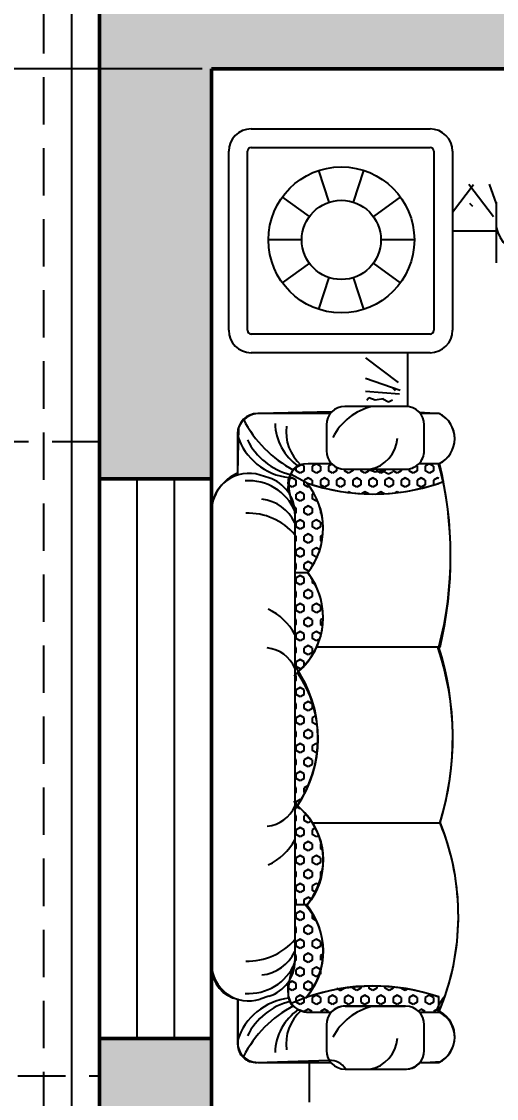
# Model space of a CAD drawing. Header units: millimetres. Extents: x 22804 to 54168, y 19058 to 39187.
# Drawn here: x 42617 to 43890, y 23133 to 26020 of the extents above; entities that cross this region are included whole.
import ezdxf

# ---------------------------------------------------------------- set-up
doc = ezdxf.new("R2010")
doc.units = ezdxf.units.MM
doc.header["$LTSCALE"] = 20
doc.linetypes.add('HIDDEN', pattern=[9.525, 6.35, -3.175])
for name, color, linetype in [('Chajja', 4, 'HIDDEN'), ('Furniture', 31, 'Continuous'), ('Plinth', 2, 'Continuous'), ('Window', 1, 'Continuous')]:
    doc.layers.add(name, color=color, linetype=linetype)
doc.layers.add('FJ Dimension', color=254, linetype='Continuous', lineweight=50)
doc.layers.add('Wall', color=3, linetype='Continuous', lineweight=50)
doc.styles.get("Standard").update_dxf_attribs({"font": 'arial.ttf'})
doc.dimstyles.new('ISO-25', dxfattribs={"dimscale": 40, "dimtxt": 2.5, "dimasz": 2.5, "dimexe": 1.25, "dimexo": 0.625, "dimtad": 1, "dimtxsty": 'Standard', "dimcen": 2.5, "dimadec": 0, "dimazin": 0, "dimtfac": 1, "dimtmove": 0, "dimatfit": 3, "dimfxl": 1, "dimarcsym": 0})

# ---------------------------------------------------------------- blocks, each defined once
blk = doc.blocks.new('*D11')
at = {"layer": 'Defpoints', "color": 0, "transparency": 16777216}
for p in [(50426.1, 23243.7), (42826.1, 21893.7), (50426.1, 19738.5)]:
    blk.add_point(p, dxfattribs=at)
at = {"layer": 'FJ Dimension', "color": 0, "lineweight": -2, "transparency": 16777216}
for p, q in [((50426.1, 23218.7), (50426.1, 19688.5)), ((42826.1, 21868.7), (42826.1, 19688.5)), ((42926.1, 19738.5), (50326.1, 19738.5))]:
    blk.add_line(p, q, dxfattribs=at)
at = {"layer": 'FJ Dimension', "color": 0, "transparency": 16777216}
for points in [[(42926.1, 19755.2), (42926.1, 19721.9), (42826.1, 19738.5)], [(50326.1, 19755.2), (50326.1, 19721.9), (50426.1, 19738.5)]]:
    blk.add_solid(points, dxfattribs=at)
at = {"layer": 'FJ Dimension', "color": 0, "transparency": 16777216, "insert": (46626.1, 19814.6), "char_height": 100, "attachment_point": 5}
blk.add_mtext('7600', dxfattribs=at)
blk = doc.blocks.new('*D12')
at = {"layer": 'Defpoints', "color": 0, "transparency": 16777216}
for p in [(41222.6, 25893.7), (43126.1, 25893.7), (43126.1, 22193.7)]:
    blk.add_point(p, dxfattribs=at)
at = {"layer": 'FJ Dimension', "color": 0, "lineweight": -2, "transparency": 16777216}
for p, q in [((43101.1, 25893.7), (41172.6, 25893.7)), ((41222.6, 22293.7), (41222.6, 25793.7)), ((43101.1, 22193.7), (41172.6, 22193.7))]:
    blk.add_line(p, q, dxfattribs=at)
at = {"layer": 'FJ Dimension', "color": 0, "transparency": 16777216}
for points in [[(41205.9, 25793.7), (41239.2, 25793.7), (41222.6, 25893.7)], [(41205.9, 22293.7), (41239.2, 22293.7), (41222.6, 22193.7)]]:
    blk.add_solid(points, dxfattribs=at)
at = {"layer": 'FJ Dimension', "color": 0, "transparency": 16777216, "insert": (41146.5, 24043.7), "char_height": 100, "attachment_point": 5, "rotation": 90}
blk.add_mtext('3700', dxfattribs=at)
blk = doc.blocks.new('*D14')
at = {"layer": 'Defpoints', "color": 0, "transparency": 16777216}
for p in [(42826.1, 30493.7), (40042.7, 21893.7), (42826.1, 21893.7)]:
    blk.add_point(p, dxfattribs=at)
at = {"layer": 'FJ Dimension', "color": 0, "lineweight": -2, "transparency": 16777216}
for p, q in [((42801.1, 30493.7), (39992.7, 30493.7)), ((40042.7, 30393.7), (40042.7, 21993.7)), ((42801.1, 21893.7), (39992.7, 21893.7))]:
    blk.add_line(p, q, dxfattribs=at)
at = {"layer": 'FJ Dimension', "color": 0, "transparency": 16777216}
for points in [[(40026, 30393.7), (40059.3, 30393.7), (40042.7, 30493.7)], [(40026, 21993.7), (40059.3, 21993.7), (40042.7, 21893.7)]]:
    blk.add_solid(points, dxfattribs=at)
at = {"layer": 'FJ Dimension', "color": 0, "transparency": 16777216, "insert": (39966.6, 26193.7), "char_height": 100, "attachment_point": 5, "rotation": 90}
blk.add_mtext('8600', dxfattribs=at)

msp = doc.modelspace()

# ---------------------------------------------------------------- hatches: boundary and pattern name
at = {"layer": 'Wall', "true_color": 0x636466}
h = msp.add_hatch(color=251, dxfattribs=at)
h.dxf.hatch_style = 1
h.paths.add_polyline_path([(42826.094, 30493.74), (42826.094, 28943.74), (43126.094, 28943.74), (43126.094, 29833.74), (43126.094, 30193.74), (44026.094, 30193.74), (44026.094, 30493.74)])
h.paths.add_polyline_path([(47326.094, 30493.74), (47326.094, 30193.74), (50126.094, 30193.74), (50126.094, 29993.74), (50426.094, 29993.74), (50426.094, 30493.74)])
h.paths.add_polyline_path([(46126.094, 30193.74), (46126.094, 27093.74), (46426.094, 27093.74), (46426.094, 30493.74), (45226.094, 30493.74), (45226.094, 30193.74)])
h.paths.add_polyline_path([(50426.094, 28743.74), (50426.094, 29393.74), (50126.094, 29393.74), (50126.094, 28743.74)], flags=17)
h.paths.add_polyline_path([(50426.094, 26293.74), (50426.094, 28143.74), (50126.094, 28143.74), (50126.094, 27843.74), (48602.094, 27843.74), (47976.094, 27843.74), (47976.094, 29493.74), (47826.094, 29493.74), (47826.094, 27543.74), (50126.094, 27543.74), (50126.094, 26293.74)])
h.paths.add_polyline_path([(50426.094, 23243.74), (50426.094, 24793.74), (50126.094, 24793.74), (50126.094, 23543.74), (49310.254, 23543.74), (49026.094, 23543.74), (49026.094, 23243.74)])
h.paths.add_polyline_path([(46126.094, 23243.74), (47526.094, 23243.74), (47526.094, 23543.74), (46426.094, 23543.74), (46426.094, 24993.74), (46126.094, 24993.74)])
h.paths.add_polyline_path([(45376.094, 21893.74), (46426.094, 21893.74), (46426.094, 22243.74), (46126.094, 22243.74), (46126.094, 22193.74), (45376.094, 22193.74)])
h.paths.add_polyline_path([(42826.094, 23293.74), (42826.094, 21893.74), (43876.094, 21893.74), (43876.094, 22193.74), (43126.094, 22193.74), (43126.094, 23293.74)])
h.paths.add_polyline_path([(42826.094, 27443.74), (42826.094, 24793.74), (43126.094, 24793.74), (43126.094, 25893.74), (46426.094, 25893.74), (46426.094, 26193.74), (43126.094, 26193.74), (43126.094, 27443.74)])
h.paths.add_polyline_path([(47691.111, 29705.409), (48033.982, 29705.409), (48033.982, 30014.516), (47691.111, 30014.516)], flags=9)
h.paths.add_polyline_path([(46038.624, 26526.449), (46381.496, 26526.449), (46381.496, 26835.555), (46038.624, 26835.555)], flags=25)
h.paths.add_polyline_path([(46038.624, 25351.649), (46381.496, 25351.649), (46381.496, 25660.756), (46038.624, 25660.756)], flags=25)
h.paths.add_polyline_path([(46127.847, 22583.517), (46354.177, 22583.517), (46354.177, 22892.623), (46127.847, 22892.623)], flags=9)
h.paths.add_polyline_path([(48580.961, 28848.901), (49960.94, 28848.901), (49960.94, 29408.621), (48580.961, 29408.621)], flags=25)
h.paths.add_polyline_path([(46742.014, 24367.58), (48121.994, 24367.58), (48121.994, 24927.301), (46742.014, 24927.301)], flags=9)
h.paths.add_polyline_path([(43737.818, 26552.296), (45117.798, 26552.296), (45117.798, 27112.016), (43737.818, 27112.016)], flags=25)
h.paths.add_polyline_path([(43843.254, 24641.122), (45315.423, 24641.122), (45315.423, 25200.842), (43843.254, 25200.842)], flags=9)

# ---------------------------------------------------------------- linework, layer by layer
at = {"layer": 'Chajja'}
for p, q in [((42826.094, 24893.74), (42226.094, 24893.74)), ((42226.094, 23193.74), (42826.094, 23193.74))]:
    msp.add_line(p, q, dxfattribs=at)
msp.add_lwpolyline([(47326.094, 30643.74), (50576.094, 30643.74), (50576.094, 23093.74), (46576.094, 23093.74), (46576.094, 21743.74), (42676.094, 21743.74), (42676.094, 30643.74), (46426.094, 30643.74)], close=True, dxfattribs=at)
at = {"layer": 'Furniture'}
for p, q in [((43232.415, 25732.45), (43712.415, 25732.45)), ((43172.415, 25192.45), (43172.415, 25672.45)), ((43222.415, 25192.45), (43222.415, 25672.45)), ((43232.415, 25682.45), (43712.415, 25682.45)), ((43722.415, 25672.45), (43722.415, 25192.45)), ((43772.415, 25672.45), (43772.415, 25192.45)), ((43441.578, 25535.846, 685.712), (43413.901, 25621.027, 685.712)), ((43507.194, 25535.846, 685.712), (43534.871, 25621.027, 685.712)), ((43772.415, 25509.152), (43828.38, 25583.723)), ((43882.139, 25496.34), (43816.558, 25583.723)), ((43890.363, 25531.465), (43871.955, 25584.68)), ((43388.494, 25497.278, 685.712), (43316.034, 25549.923, 685.712)), ((43632.738, 25549.923, 685.712), (43560.278, 25497.278, 685.712)), ((43827.149, 25524.047), (43819.109, 25532.082)), ((43890.363, 25373.04, 685.712), (43890.363, 25535.692, 685.712)), ((43890.363, 25458.491), (43772.415, 25458.491)), ((43368.217, 25434.873, 685.712), (43278.653, 25434.873, 685.712)), ((43670.119, 25434.873, 685.712), (43580.555, 25434.873, 685.712)), ((43388.494, 25372.469, 685.712), (43316.034, 25319.824, 685.712)), ((43632.738, 25319.824, 685.712), (43560.278, 25372.469, 685.712)), ((43413.901, 25248.72, 685.712), (43441.578, 25333.901, 685.712)), ((43534.871, 25248.72, 685.712), (43507.194, 25333.901, 685.712)), ((43712.415, 25182.45), (43232.415, 25182.45)), ((43712.415, 25132.45), (43232.415, 25132.45)), ((43652.149, 25132.45), (43652.149, 24988.238)), ((43627.253, 25052.649), (43539.869, 25118.23)), ((43631.882, 25030.674), (43538.913, 25062.833)), ((43619.256, 25029.858), (43611.222, 25037.898)), ((43630.734, 25021.486), (43538.913, 25028.377)), ((43548.095, 25011.149), (43542.356, 25004.258)), ((43565.311, 25005.406), (43548.095, 25011.149)), ((43587.119, 25008.852), (43565.311, 25005.406)), ((43600.892, 24999.664), (43585.971, 25007.703)), ((43648.733, 24988.488), (43483.573, 24988.522)), ((43646.794, 24988.525), (43484.142, 24988.525)), ((43611.222, 25005.406), (43600.892, 24999.664)), ((43444.913, 24969.527), (43249.988, 24969.527)), ((43448.846, 24973.94), (43252.944, 24969.527)), ((43738.953, 24968.025), (43684.207, 24971.695)), ((43735.988, 24969.527), (43686.022, 24969.527)), ((43198.602, 24932.125), (43195.988, 24809.195)), ((43434.142, 24938.525), (43434.142, 24869.91)), ((43696.794, 24869.91), (43696.794, 24938.525)), ((43195.988, 24915.527), (43195.988, 24804.367)), ((43449.132, 24834.212), (43372.77, 24833.127)), ((43448.814, 24834.527), (43384.988, 24834.527)), ((43407.199, 24834.527), (43396.467, 24828.331)), ((43418.118, 24828.331), (43407.386, 24834.527)), ((43449.439, 24833.914), (43439.769, 24828.331)), ((43735.156, 24834.527), (43681.955, 24834.361)), ((43735.988, 24834.527), (43682.122, 24834.527)), ((43710.308, 24834.527), (43699.576, 24828.331)), ((43721.227, 24828.331), (43710.495, 24834.527)), ((43748.063, 24787.006), (43735.156, 24834.527)), ((43280.211, 24796.712), (43256.471, 24804.281)), ((43381.067, 24783.396), (43337.863, 24806.895)), ((43353.166, 24815.831, 685.712), (43353.166, 24824.155, 685.712)), ((43363.991, 24809.581), (43353.166, 24815.831)), ((43374.817, 24815.831), (43363.991, 24809.581)), ((43374.817, 24828.331), (43368.533, 24831.959)), ((43374.817, 24815.831, 685.712), (43374.817, 24828.331, 685.712)), ((43396.467, 24828.331), (43396.467, 24815.831)), ((43407.293, 24809.581), (43396.467, 24815.831)), ((43418.118, 24815.831), (43407.293, 24809.581)), ((43418.118, 24828.331), (43418.118, 24815.831)), ((43439.769, 24828.331), (43439.769, 24815.831)), ((43450.594, 24809.581), (43439.769, 24815.831)), ((43461.419, 24815.831), (43450.594, 24809.581)), ((43461.419, 24825.371), (43461.419, 24815.831)), ((43483.07, 24819.921), (43483.07, 24815.831)), ((43493.895, 24809.581), (43483.07, 24815.831)), ((43484.142, 24819.91, 685.712), (43646.794, 24819.91, 685.712)), ((43504.721, 24815.831), (43493.895, 24809.581)), ((43504.721, 24819.91), (43504.721, 24815.831)), ((43526.371, 24819.91), (43526.371, 24815.831)), ((43537.197, 24809.581), (43526.371, 24815.831)), ((43548.022, 24815.831), (43537.197, 24809.581)), ((43548.095, 24818.196), (43542.356, 24811.305)), ((43548.022, 24819.91), (43548.022, 24815.831)), ((43565.311, 24812.453), (43548.095, 24818.196)), ((43587.119, 24815.899), (43565.311, 24812.453)), ((43569.672, 24819.91), (43569.672, 24815.831)), ((43580.498, 24809.581), (43569.672, 24815.831)), ((43591.323, 24815.831), (43580.498, 24809.581)), ((43600.892, 24806.711), (43585.971, 24814.75)), ((43591.323, 24819.91), (43591.323, 24815.831)), ((43611.222, 24812.453), (43600.892, 24806.711)), ((43612.974, 24819.91), (43612.974, 24815.831)), ((43623.799, 24809.581), (43612.974, 24815.831)), ((43634.624, 24815.831), (43623.799, 24809.581)), ((43634.624, 24819.91), (43634.624, 24815.831)), ((43656.275, 24820.817), (43656.275, 24815.831)), ((43667.1, 24809.581), (43656.275, 24815.831)), ((43677.926, 24815.831), (43667.1, 24809.581)), ((43677.926, 24828.331), (43676.089, 24829.391)), ((43677.926, 24828.331), (43677.926, 24815.831)), ((43699.576, 24828.331), (43699.576, 24815.831)), ((43710.402, 24809.581), (43699.576, 24815.831)), ((43721.227, 24815.831), (43710.402, 24809.581)), ((43721.227, 24828.331), (43721.227, 24815.831)), ((43331.515, 24788.059), (43330.988, 24759.868)), ((43342.341, 24772.081), (43331.515, 24778.331)), ((43342.341, 24797.081), (43332.04, 24791.134)), ((43353.166, 24790.831), (43342.341, 24797.081)), ((43353.166, 24778.331), (43342.341, 24772.081)), ((43353.166, 24778.331, 685.712), (43353.166, 24790.831, 685.712)), ((43385.642, 24797.081), (43374.817, 24790.831)), ((43374.817, 24778.331, 685.712), (43374.817, 24790.831, 685.712)), ((43385.642, 24772.081), (43374.817, 24778.331)), ((43380.92, 24783.475), (43381.241, 24783.335)), ((43396.467, 24790.831), (43385.642, 24797.081)), ((43396.467, 24790.831), (43396.467, 24778.343)), ((43428.943, 24797.081), (43418.118, 24790.831)), ((43418.118, 24790.831), (43418.118, 24778.331)), ((43428.943, 24772.081), (43418.118, 24778.331)), ((43439.769, 24790.831), (43428.943, 24797.081)), ((43439.769, 24778.331), (43428.943, 24772.081)), ((43439.769, 24790.831), (43439.769, 24778.331)), ((43472.245, 24797.081), (43461.419, 24790.831)), ((43461.419, 24790.831), (43461.419, 24778.331)), ((43472.245, 24772.081), (43461.419, 24778.331)), ((43483.07, 24790.831), (43472.245, 24797.081)), ((43483.07, 24778.331), (43472.245, 24772.081)), ((43483.07, 24790.831), (43483.07, 24778.331)), ((43515.546, 24797.081), (43504.721, 24790.831)), ((43504.721, 24790.831), (43504.721, 24778.331)), ((43515.546, 24772.081), (43504.721, 24778.331)), ((43526.371, 24790.831), (43515.546, 24797.081)), ((43526.371, 24778.331), (43515.546, 24772.081)), ((43526.371, 24790.831), (43526.371, 24778.331)), ((43558.847, 24797.081), (43548.022, 24790.831)), ((43548.022, 24790.831), (43548.022, 24778.331)), ((43558.847, 24772.081), (43548.022, 24778.331)), ((43569.672, 24790.831), (43558.847, 24797.081)), ((43569.672, 24778.331), (43558.847, 24772.081)), ((43569.672, 24790.831), (43569.672, 24778.331)), ((43602.148, 24797.081), (43591.323, 24790.831)), ((43591.323, 24790.831), (43591.323, 24778.331)), ((43602.148, 24772.081), (43591.323, 24778.331)), ((43612.974, 24790.831), (43602.148, 24797.081)), ((43612.974, 24778.331), (43602.148, 24772.081)), ((43612.974, 24790.831), (43612.974, 24778.331)), ((43645.45, 24797.081), (43634.624, 24790.831)), ((43634.624, 24790.831), (43634.624, 24778.331)), ((43645.45, 24772.081), (43634.624, 24778.331)), ((43656.275, 24790.831), (43645.45, 24797.081)), ((43656.275, 24778.331), (43645.45, 24772.081)), ((43656.275, 24790.831), (43656.275, 24778.331)), ((43688.751, 24797.081), (43677.926, 24790.831)), ((43677.926, 24790.831), (43677.926, 24778.331)), ((43688.751, 24772.081), (43677.926, 24778.331)), ((43699.576, 24790.831), (43688.751, 24797.081)), ((43699.576, 24778.331), (43688.751, 24772.081)), ((43699.576, 24790.831), (43699.576, 24778.331)), ((43732.052, 24797.081), (43721.227, 24790.831)), ((43721.227, 24790.831), (43721.227, 24778.331)), ((43722.359, 24777.678), (43721.227, 24778.331)), ((43735.988, 24794.809), (43732.052, 24797.081)), ((43363.991, 24759.581), (43353.166, 24753.331)), ((43353.166, 24740.831, 685.712), (43353.166, 24753.331, 685.712)), ((43374.817, 24753.331), (43363.991, 24759.581)), ((43374.817, 24740.831, 685.712), (43374.817, 24753.331, 685.712)), ((43388.611, 24773.795), (43385.642, 24772.081)), ((43400.436, 24755.622), (43396.467, 24753.331)), ((43396.467, 24753.331), (43396.467, 24740.831)), ((43493.895, 24759.581), (43490.79, 24757.788)), ((43498.635, 24756.845), (43493.895, 24759.581)), ((43537.197, 24759.581), (43528.077, 24754.316)), ((43547.712, 24753.51), (43537.197, 24759.581)), ((43580.498, 24759.581), (43569.864, 24753.441)), ((43589.909, 24754.148), (43580.498, 24759.581)), ((43623.799, 24759.581), (43618.294, 24756.402)), ((43627.489, 24757.451), (43623.799, 24759.581)), ((43353.166, 24715.831), (43348.348, 24718.613)), ((43363.991, 24734.581), (43353.166, 24740.831)), ((43374.817, 24740.831), (43363.991, 24734.581)), ((43385.642, 24722.081), (43374.817, 24715.831)), ((43396.467, 24715.831), (43385.642, 24722.081)), ((43407.293, 24734.581), (43396.467, 24740.831)), ((43410.116, 24736.211), (43407.293, 24734.581)), ((43126.094, 24709.007), (43126.094, 23494.339)), ((43126.218, 24713.986), (43126.694, 23483.4)), ((43349.798, 24704.116), (43349.823, 23500.417)), ((43353.166, 24703.331), (43349.834, 24701.407)), ((43349.834, 24701.437), (43349.834, 23501.908)), ((43353.166, 24703.331, 685.712), (43353.166, 24715.831, 685.712)), ((43374.817, 24703.331, 685.712), (43374.817, 24715.831, 685.712)), ((43385.642, 24697.081), (43374.817, 24703.331)), ((43396.467, 24703.331), (43385.642, 24697.081)), ((43396.467, 24715.831), (43396.467, 24703.331)), ((43418.118, 24713.791), (43418.118, 24703.331)), ((43421.203, 24701.55), (43418.118, 24703.331)), ((43363.991, 24684.581), (43353.166, 24678.331)), ((43353.166, 24665.831, 685.712), (43353.166, 24678.331, 685.712)), ((43363.991, 24659.581), (43353.166, 24665.831)), ((43374.817, 24678.331), (43363.991, 24684.581)), ((43374.817, 24665.831), (43363.991, 24659.581)), ((43374.817, 24665.831, 685.712), (43374.817, 24678.331, 685.712)), ((43407.293, 24684.581), (43396.467, 24678.331)), ((43396.467, 24678.331), (43396.467, 24665.831)), ((43407.293, 24659.581), (43396.467, 24665.831)), ((43418.118, 24678.331), (43407.293, 24684.581)), ((43418.118, 24665.831), (43407.293, 24659.581)), ((43418.118, 24678.331), (43418.118, 24665.831)), ((43353.166, 24640.831), (43349.834, 24642.755)), ((43353.166, 24628.331, 685.712), (43353.166, 24640.831, 685.712)), ((43385.642, 24647.081), (43374.817, 24640.831)), ((43374.817, 24628.331, 685.712), (43374.817, 24640.831, 685.712)), ((43396.467, 24640.831), (43385.642, 24647.081)), ((43396.467, 24640.831), (43396.467, 24628.331)), ((43424.795, 24644.686), (43418.118, 24640.831)), ((43418.118, 24640.831), (43418.118, 24628.331)), ((43353.166, 24628.331), (43349.834, 24626.407)), ((43363.991, 24609.581), (43353.166, 24603.331)), ((43353.166, 24590.831, 685.712), (43353.166, 24603.331, 685.712)), ((43374.817, 24603.331), (43363.991, 24609.581)), ((43385.642, 24622.081), (43374.817, 24628.331)), ((43374.817, 24590.831, 685.712), (43374.817, 24603.331, 685.712)), ((43396.467, 24628.331), (43385.642, 24622.081)), ((43407.293, 24609.581), (43396.467, 24603.331)), ((43396.467, 24603.331), (43396.467, 24590.831)), ((43416.723, 24604.136), (43407.293, 24609.581)), ((43422.21, 24625.968), (43418.118, 24628.331)), ((43363.991, 24584.581), (43353.166, 24590.831)), ((43374.817, 24590.831), (43363.991, 24584.581)), ((43407.293, 24584.581), (43396.467, 24590.831)), ((43410.041, 24586.168), (43407.293, 24584.581)), ((43353.166, 24565.831), (43349.834, 24567.755)), ((43353.166, 24553.331), (43349.834, 24551.407)), ((43353.166, 24553.331, 685.712), (43353.166, 24565.831, 685.712)), ((43385.642, 24572.081), (43374.817, 24565.831)), ((43374.817, 24553.331, 685.712), (43374.817, 24565.831, 685.712)), ((43385.642, 24547.081), (43374.817, 24553.331)), ((43396.467, 24565.831), (43385.642, 24572.081)), ((43388.658, 24548.822), (43385.642, 24547.081)), ((43396.467, 24565.831), (43396.467, 24560.312)), ((43383.427, 24542.027), (43349.834, 24542.027)), ((43363.991, 24534.581), (43353.166, 24528.331)), ((43353.166, 24515.831, 685.712), (43353.166, 24528.331, 685.712)), ((43363.991, 24509.581), (43353.166, 24515.831)), ((43374.817, 24528.331), (43363.991, 24534.581)), ((43374.817, 24515.831), (43363.991, 24509.581)), ((43374.817, 24515.831, 685.712), (43374.817, 24528.331, 685.712)), ((43396.467, 24523.742), (43396.467, 24515.831)), ((43403.334, 24511.866), (43396.467, 24515.831)), ((43353.166, 24490.831), (43349.834, 24492.755)), ((43353.166, 24478.331, 685.712), (43353.166, 24490.831, 685.712)), ((43385.642, 24497.081), (43374.817, 24490.831)), ((43374.817, 24478.331, 685.712), (43374.817, 24490.831, 685.712)), ((43396.467, 24490.831), (43385.642, 24497.081)), ((43396.467, 24490.831), (43396.467, 24478.331)), ((43353.166, 24478.331), (43349.834, 24476.407)), ((43363.991, 24459.581), (43353.166, 24453.331)), ((43374.817, 24453.331), (43363.991, 24459.581)), ((43385.642, 24472.081), (43374.817, 24478.331)), ((43396.467, 24478.331), (43385.642, 24472.081)), ((43407.293, 24459.581), (43396.467, 24453.331)), ((43418.118, 24453.331), (43407.293, 24459.581)), ((43353.166, 24440.831, 685.712), (43353.166, 24453.331, 685.712)), ((43363.991, 24434.581), (43353.166, 24440.831)), ((43374.817, 24440.831), (43363.991, 24434.581)), ((43374.817, 24440.831, 685.712), (43374.817, 24453.331, 685.712)), ((43396.467, 24453.331), (43396.467, 24440.831)), ((43407.293, 24434.581), (43396.467, 24440.831)), ((43418.118, 24440.831), (43407.293, 24434.581)), ((43418.118, 24453.331), (43418.118, 24440.831)), ((43353.166, 24415.831), (43349.834, 24417.755)), ((43353.166, 24403.331), (43349.834, 24401.407)), ((43353.166, 24403.331, 685.712), (43353.166, 24415.831, 685.712)), ((43385.642, 24422.081), (43374.817, 24415.831)), ((43374.817, 24403.331, 685.712), (43374.817, 24415.831, 685.712)), ((43385.642, 24397.081), (43374.817, 24403.331)), ((43396.467, 24415.831), (43385.642, 24422.081)), ((43396.467, 24403.331), (43385.642, 24397.081)), ((43396.467, 24415.831), (43396.467, 24403.331)), ((43425.502, 24420.094), (43418.118, 24415.831)), ((43418.118, 24415.831), (43418.118, 24403.331)), ((43424.133, 24399.858), (43418.118, 24403.331)), ((43363.991, 24384.581), (43353.166, 24378.331)), ((43353.166, 24365.831, 685.712), (43353.166, 24378.331, 685.712)), ((43374.817, 24378.331), (43363.991, 24384.581)), ((43374.817, 24365.831, 685.712), (43374.817, 24378.331, 685.712)), ((43407.293, 24384.581), (43396.467, 24378.331)), ((43396.467, 24378.331), (43396.467, 24365.831)), ((43418.118, 24378.331), (43407.293, 24384.581)), ((43418.118, 24378.331), (43418.118, 24370.264)), ((43353.166, 24340.831), (43349.834, 24342.755)), ((43363.991, 24359.581), (43353.166, 24365.831)), ((43374.817, 24365.831), (43363.991, 24359.581)), ((43385.642, 24347.081), (43374.817, 24340.831)), ((43396.467, 24340.831), (43385.642, 24347.081)), ((43407.293, 24359.581), (43396.467, 24365.831)), ((43416.485, 24364.888), (43407.293, 24359.581)), ((43739.009, 24343.173, 685.712), (43408.037, 24343.173, 685.712)), ((43353.166, 24328.331), (43349.834, 24326.407)), ((43353.166, 24328.331, 685.712), (43353.166, 24340.831, 685.712)), ((43374.817, 24328.331, 685.712), (43374.817, 24340.831, 685.712)), ((43385.642, 24322.081), (43374.817, 24328.331)), ((43396.467, 24328.331), (43385.642, 24322.081)), ((43396.467, 24340.831), (43396.467, 24328.331)), ((43381.066, 24300.658), (43347.147, 24265.003)), ((43363.991, 24309.581), (43353.166, 24303.331)), ((43353.166, 24290.831, 685.712), (43353.166, 24303.331, 685.712)), ((43363.991, 24284.581), (43353.166, 24290.831)), ((43374.817, 24303.331), (43363.991, 24309.581)), ((43367.941, 24286.861), (43363.991, 24284.581)), ((43374.817, 24294.089, 685.712), (43374.817, 24303.331, 685.712)), ((43353.166, 24265.831), (43349.834, 24267.755)), ((43353.166, 24253.331, 685.712), (43353.166, 24265.831, 685.712)), ((43353.166, 24253.331), (43349.834, 24251.407)), ((43363.991, 24234.581), (43353.166, 24228.331)), ((43353.166, 24215.831, 685.712), (43353.166, 24228.331, 685.712)), ((43374.817, 24228.331), (43363.991, 24234.581)), ((43374.817, 24215.831, 685.712), (43374.817, 24228.331, 685.712)), ((43363.991, 24209.581), (43353.166, 24215.831)), ((43374.817, 24215.831), (43363.991, 24209.581)), ((43353.166, 24190.831), (43349.834, 24192.755)), ((43353.166, 24178.331), (43349.834, 24176.407)), ((43353.166, 24178.331, 685.712), (43353.166, 24190.831, 685.712)), ((43385.642, 24197.081), (43374.817, 24190.831)), ((43374.817, 24178.331, 685.712), (43374.817, 24190.831, 685.712)), ((43385.642, 24172.081), (43374.817, 24178.331)), ((43396.467, 24190.831), (43385.642, 24197.081)), ((43396.467, 24178.331), (43385.642, 24172.081)), ((43396.467, 24190.831), (43396.467, 24178.331)), ((43363.991, 24159.581), (43353.166, 24153.331)), ((43353.166, 24140.831, 685.712), (43353.166, 24153.331, 685.712)), ((43363.991, 24134.581), (43353.166, 24140.831)), ((43374.817, 24153.331), (43363.991, 24159.581)), ((43374.817, 24140.831), (43363.991, 24134.581)), ((43374.817, 24140.831, 685.712), (43374.817, 24153.331, 685.712)), ((43406.264, 24158.987), (43396.467, 24153.331)), ((43396.467, 24153.331), (43396.467, 24140.831)), ((43407.293, 24134.581), (43396.467, 24140.831)), ((43353.166, 24115.831), (43349.834, 24117.755)), ((43353.166, 24103.331, 685.712), (43353.166, 24115.831, 685.712)), ((43385.642, 24122.081), (43374.817, 24115.831)), ((43374.817, 24103.331, 685.712), (43374.817, 24115.831, 685.712)), ((43396.467, 24115.831), (43385.642, 24122.081)), ((43396.467, 24115.831), (43396.467, 24103.331)), ((43409.618, 24135.924), (43407.293, 24134.581)), ((43353.166, 24103.331), (43349.834, 24101.407)), ((43363.991, 24084.581), (43353.166, 24078.331)), ((43374.817, 24078.331), (43363.991, 24084.581)), ((43385.642, 24097.081), (43374.817, 24103.331)), ((43396.467, 24103.331), (43385.642, 24097.081)), ((43407.293, 24084.581), (43396.467, 24078.331)), ((43411.103, 24082.381), (43407.293, 24084.581)), ((43353.166, 24065.831, 685.712), (43353.166, 24078.331, 685.712)), ((43363.991, 24059.581), (43353.166, 24065.831)), ((43374.817, 24065.831), (43363.991, 24059.581)), ((43374.817, 24065.831, 685.712), (43374.817, 24078.331, 685.712)), ((43396.467, 24078.331), (43396.467, 24065.831)), ((43407.293, 24059.581), (43396.467, 24065.831)), ((43409.219, 24060.693), (43407.293, 24059.581)), ((43353.166, 24040.831), (43349.834, 24042.755)), ((43353.166, 24028.331), (43349.834, 24026.407)), ((43353.166, 24028.331, 685.712), (43353.166, 24040.831, 685.712)), ((43385.642, 24047.081), (43374.817, 24040.831)), ((43374.817, 24028.331, 685.712), (43374.817, 24040.831, 685.712)), ((43385.642, 24022.081), (43374.817, 24028.331)), ((43396.467, 24040.831), (43385.642, 24047.081)), ((43396.467, 24028.331), (43385.642, 24022.081)), ((43396.467, 24040.831), (43396.467, 24028.331)), ((43363.991, 24009.581), (43353.166, 24003.331)), ((43353.166, 23990.831, 685.712), (43353.166, 24003.331, 685.712)), ((43374.817, 24003.331), (43363.991, 24009.581)), ((43374.817, 23990.831, 685.712), (43374.817, 24003.331, 685.712)), ((43397.194, 24003.751), (43396.467, 24003.331)), ((43396.467, 24003.331), (43396.467, 24001.403)), ((43353.166, 23965.831), (43349.834, 23967.755)), ((43363.991, 23984.581), (43353.166, 23990.831)), ((43374.817, 23990.831), (43363.991, 23984.581)), ((43385.642, 23972.081), (43374.817, 23965.831)), ((43385.703, 23972.046), (43385.642, 23972.081)), ((43353.166, 23953.331), (43349.834, 23951.407)), ((43353.166, 23953.331, 685.712), (43353.166, 23965.831, 685.712)), ((43374.817, 23953.331, 685.712), (43374.817, 23965.831, 685.712)), ((43376.603, 23952.3), (43374.817, 23953.331)), ((43381.066, 23893.396), (43347.147, 23929.052)), ((43363.991, 23934.581), (43353.166, 23928.331)), ((43353.166, 23915.831, 685.712), (43353.166, 23928.331, 685.712)), ((43363.991, 23909.581), (43353.166, 23915.831)), ((43366.262, 23933.27), (43363.991, 23934.581)), ((43365.075, 23910.206), (43363.991, 23909.581)), ((43353.166, 23890.831), (43349.834, 23892.755)), ((43353.166, 23878.331, 685.712), (43353.166, 23890.831, 685.712)), ((43380.426, 23894.069), (43374.817, 23890.831)), ((43374.817, 23878.331, 685.712), (43374.817, 23890.831, 685.712)), ((43353.166, 23878.331), (43349.834, 23876.407)), ((43363.991, 23859.581), (43353.166, 23853.331)), ((43353.166, 23840.831, 685.712), (43353.166, 23853.331, 685.712)), ((43374.817, 23853.331), (43363.991, 23859.581)), ((43385.642, 23872.081), (43374.817, 23878.331)), ((43374.817, 23840.831, 685.712), (43374.817, 23853.331, 685.712)), ((43393.599, 23876.675), (43385.642, 23872.081)), ((43404.566, 23858.007), (43396.467, 23853.331)), ((43396.467, 23853.331), (43396.467, 23840.831)), ((43396.668, 23871.922), (43739.009, 23871.922)), ((43363.991, 23834.581), (43353.166, 23840.831)), ((43374.817, 23840.831), (43363.991, 23834.581)), ((43407.293, 23834.581), (43396.467, 23840.831)), ((43413.381, 23838.096), (43407.293, 23834.581)), ((43353.166, 23815.831), (43349.834, 23817.755)), ((43353.166, 23803.331), (43349.834, 23801.407)), ((43353.166, 23803.331, 685.712), (43353.166, 23815.831, 685.712)), ((43385.642, 23822.081), (43374.817, 23815.831)), ((43374.817, 23803.331, 685.712), (43374.817, 23815.831, 685.712)), ((43385.642, 23797.081), (43374.817, 23803.331)), ((43396.467, 23815.831), (43385.642, 23822.081)), ((43396.467, 23803.331), (43385.642, 23797.081)), ((43396.467, 23815.831), (43396.467, 23803.331)), ((43419.962, 23816.896), (43418.118, 23815.831)), ((43418.118, 23815.831), (43418.118, 23803.331)), ((43423.283, 23800.349), (43418.118, 23803.331)), ((43363.991, 23784.581), (43353.166, 23778.331)), ((43353.166, 23765.831, 685.712), (43353.166, 23778.331, 685.712)), ((43363.991, 23759.581), (43353.166, 23765.831)), ((43374.817, 23778.331), (43363.991, 23784.581)), ((43374.817, 23765.831), (43363.991, 23759.581)), ((43374.817, 23765.831, 685.712), (43374.817, 23778.331, 685.712)), ((43407.293, 23784.581), (43396.467, 23778.331)), ((43396.467, 23778.331), (43396.467, 23765.831)), ((43407.293, 23759.581), (43396.467, 23765.831)), ((43418.118, 23778.331), (43407.293, 23784.581)), ((43418.118, 23765.831), (43407.293, 23759.581)), ((43418.118, 23778.331), (43418.118, 23765.831)), ((43353.166, 23740.831), (43349.834, 23742.755)), ((43353.166, 23728.331, 685.712), (43353.166, 23740.831, 685.712)), ((43385.642, 23747.081), (43374.817, 23740.831)), ((43374.817, 23728.331, 685.712), (43374.817, 23740.831, 685.712)), ((43396.467, 23740.831), (43385.642, 23747.081)), ((43396.467, 23740.831), (43396.467, 23728.331)), ((43423.547, 23743.965), (43418.118, 23740.831)), ((43418.118, 23740.831), (43418.118, 23728.331)), ((43353.166, 23728.331), (43349.834, 23726.407)), ((43363.991, 23709.581), (43353.166, 23703.331)), ((43374.817, 23703.331), (43363.991, 23709.581)), ((43385.642, 23722.081), (43374.817, 23728.331)), ((43396.467, 23728.331), (43385.642, 23722.081)), ((43407.293, 23709.581), (43396.467, 23703.331)), ((43413.873, 23705.782), (43407.293, 23709.581)), ((43420.305, 23727.068), (43418.118, 23728.331)), ((43353.166, 23690.831, 685.712), (43353.166, 23703.331, 685.712)), ((43363.991, 23684.581), (43353.166, 23690.831)), ((43374.817, 23690.831), (43363.991, 23684.581)), ((43374.817, 23690.831, 685.712), (43374.817, 23703.331, 685.712)), ((43396.467, 23703.331), (43396.467, 23690.831)), ((43405.198, 23685.79), (43396.467, 23690.831)), ((43349.834, 23667.755, 685.712), (43353.166, 23665.831, 685.712)), ((43349.834, 23651.407, 685.712), (43353.166, 23653.331, 685.712)), ((43383.427, 23652.027), (43349.834, 23652.027)), ((43353.166, 23653.331, 685.712), (43353.166, 23665.831, 685.712)), ((43374.817, 23665.831, 685.712), (43385.642, 23672.081, 685.712)), ((43374.817, 23653.331, 685.712), (43374.817, 23665.831, 685.712)), ((43374.817, 23653.331, 685.712), (43379.619, 23650.558, 685.712)), ((43394.369, 23667.043), (43385.642, 23672.081)), ((43363.991, 23634.581), (43353.166, 23628.331)), ((43353.166, 23615.831, 685.712), (43353.166, 23628.331, 685.712)), ((43374.817, 23628.331), (43363.991, 23634.581)), ((43374.817, 23615.831, 685.712), (43374.817, 23628.331, 685.712)), ((43396.467, 23627.701), (43396.467, 23615.831)), ((43353.166, 23590.831), (43349.834, 23592.755)), ((43363.991, 23609.581), (43353.166, 23615.831)), ((43374.817, 23615.831), (43363.991, 23609.581)), ((43385.642, 23597.081), (43374.817, 23590.831)), ((43396.467, 23590.831), (43385.642, 23597.081)), ((43406.195, 23610.215), (43396.467, 23615.831)), ((43353.166, 23578.331), (43349.834, 23576.407)), ((43353.166, 23578.331, 685.712), (43353.166, 23590.831, 685.712)), ((43374.817, 23578.331, 685.712), (43374.817, 23590.831, 685.712)), ((43385.642, 23572.081), (43374.817, 23578.331)), ((43396.467, 23578.331), (43385.642, 23572.081)), ((43396.467, 23590.831), (43396.467, 23578.331)), ((43418.118, 23579.249), (43418.118, 23578.331)), ((43363.991, 23559.581), (43353.166, 23553.331)), ((43353.166, 23540.831, 685.712), (43353.166, 23553.331, 685.712)), ((43363.991, 23534.581), (43353.166, 23540.831)), ((43374.817, 23553.331), (43363.991, 23559.581)), ((43374.817, 23540.831), (43363.991, 23534.581)), ((43374.817, 23540.831, 685.712), (43374.817, 23553.331, 685.712)), ((43407.293, 23559.581), (43396.467, 23553.331)), ((43396.467, 23553.331), (43396.467, 23540.831)), ((43407.293, 23534.581), (43396.467, 23540.831)), ((43418.118, 23553.331), (43407.293, 23559.581)), ((43418.118, 23540.831), (43407.293, 23534.581)), ((43418.118, 23553.331), (43418.118, 23540.831)), ((43353.166, 23515.831), (43349.834, 23517.755)), ((43353.166, 23503.331, 685.712), (43353.166, 23515.831, 685.712)), ((43385.642, 23522.081), (43374.817, 23515.831)), ((43374.817, 23503.331, 685.712), (43374.817, 23515.831, 685.712)), ((43396.467, 23515.831), (43385.642, 23522.081)), ((43396.467, 23515.831), (43396.467, 23503.331)), ((43425.403, 23520.037), (43418.118, 23515.831)), ((43418.118, 23515.831), (43418.118, 23503.331)), ((43353.166, 23503.331), (43349.833, 23501.407)), ((43363.991, 23484.581), (43353.166, 23478.331)), ((43353.166, 23465.831, 685.712), (43353.166, 23478.331, 685.712)), ((43363.991, 23484.581, 685.712), (43374.817, 23478.331, 685.712)), ((43385.642, 23497.081), (43374.817, 23503.331)), ((43374.817, 23465.831, 685.712), (43374.817, 23478.331, 685.712)), ((43396.467, 23503.331), (43385.642, 23497.081)), ((43407.293, 23484.581), (43396.467, 23478.331)), ((43396.467, 23478.331), (43396.467, 23465.831)), ((43418.118, 23478.331), (43407.293, 23484.581)), ((43418.118, 23478.331), (43418.118, 23465.831)), ((43342.341, 23447.081), (43331.515, 23440.831)), ((43353.166, 23440.831), (43342.341, 23447.081)), ((43363.991, 23459.581), (43353.166, 23465.831)), ((43374.817, 23465.831), (43363.991, 23459.581)), ((43385.642, 23447.081), (43374.817, 23440.831)), ((43396.467, 23440.831), (43385.642, 23447.081)), ((43396.467, 23465.831, 685.712), (43407.293, 23459.581, 685.712)), ((43414.841, 23463.939), (43407.293, 23459.581)), ((43330.988, 23443.478), (43330.988, 23418.42)), ((43342.341, 23422.081), (43331.515, 23428.331)), ((43353.166, 23428.331), (43342.341, 23422.081)), ((43353.166, 23428.331, 685.712), (43353.166, 23440.831, 685.712)), ((43374.817, 23428.331, 685.712), (43374.817, 23440.831, 685.712)), ((43385.642, 23422.081), (43374.817, 23428.331)), ((43396.467, 23428.331), (43385.642, 23422.081)), ((43396.467, 23440.831), (43396.467, 23428.331)), ((43461.419, 23428.331, 685.712), (43472.245, 23422.081, 685.712)), ((43483.07, 23428.331), (43472.245, 23422.081)), ((43483.07, 23429.185), (43483.07, 23428.331)), ((43504.721, 23431.822), (43504.721, 23428.331)), ((43515.546, 23422.081), (43504.721, 23428.331)), ((43526.371, 23428.331), (43515.546, 23422.081)), ((43526.371, 23433.594), (43526.371, 23428.331)), ((43548.022, 23434.51), (43548.022, 23428.331)), ((43558.847, 23422.081), (43548.022, 23428.331)), ((43569.672, 23428.331), (43558.847, 23422.081)), ((43569.672, 23434.575), (43569.672, 23428.331)), ((43591.323, 23433.788), (43591.323, 23428.331)), ((43602.148, 23422.081), (43591.323, 23428.331)), ((43612.974, 23428.331), (43602.148, 23422.081)), ((43612.974, 23432.146), (43612.974, 23428.331)), ((43634.624, 23429.64), (43634.624, 23428.331)), ((43645.45, 23422.081), (43634.624, 23428.331)), ((43653.519, 23426.74), (43645.45, 23422.081)), ((43195.988, 23398.978), (43195.988, 23283.42)), ((43196.901, 23398.695), (43196.31, 23277.526)), ((43280.211, 23406.633), (43256.471, 23399.064)), ((43363.991, 23409.581), (43353.166, 23403.331)), ((43353.166, 23390.831, 685.712), (43353.166, 23403.331, 685.712)), ((43363.991, 23384.581), (43353.166, 23390.831)), ((43374.817, 23403.331), (43363.991, 23409.581)), ((43374.817, 23390.831), (43363.991, 23384.581)), ((43374.817, 23390.831, 685.712), (43374.817, 23403.331, 685.712)), ((43381.067, 23404.617), (43378.033, 23400.577)), ((43407.293, 23409.581), (43396.467, 23403.331)), ((43396.467, 23403.331), (43396.467, 23390.831)), ((43407.293, 23384.581), (43396.467, 23390.831)), ((43418.118, 23403.331), (43407.293, 23409.581)), ((43418.118, 23390.831), (43407.293, 23384.581)), ((43418.118, 23403.331), (43418.118, 23390.831)), ((43450.594, 23409.581), (43439.769, 23403.331)), ((43439.769, 23403.331), (43439.769, 23390.831)), ((43450.594, 23384.581), (43439.769, 23390.831)), ((43461.419, 23403.331), (43450.594, 23409.581)), ((43461.419, 23390.831), (43450.594, 23384.581)), ((43461.419, 23403.331), (43461.419, 23390.831)), ((43493.895, 23409.581), (43483.07, 23403.331)), ((43483.07, 23403.331), (43483.07, 23390.831)), ((43493.895, 23384.581), (43483.07, 23390.831)), ((43493.895, 23409.581, 685.712), (43504.721, 23403.331, 685.712)), ((43504.721, 23390.831), (43493.895, 23384.581)), ((43504.721, 23403.331), (43504.721, 23390.831)), ((43537.197, 23409.581), (43526.371, 23403.331)), ((43526.371, 23403.331), (43526.371, 23390.831)), ((43526.371, 23390.831, 685.712), (43537.197, 23384.581, 685.712)), ((43548.022, 23403.331), (43537.197, 23409.581)), ((43548.022, 23390.831), (43537.197, 23384.581)), ((43548.022, 23403.331), (43548.022, 23390.831)), ((43580.498, 23409.581), (43569.672, 23403.331)), ((43569.672, 23403.331), (43569.672, 23390.831)), ((43580.498, 23384.581), (43569.672, 23390.831)), ((43591.323, 23403.331), (43580.498, 23409.581)), ((43591.323, 23390.831), (43580.498, 23384.581)), ((43591.323, 23403.331), (43591.323, 23390.831)), ((43623.799, 23409.581), (43612.974, 23403.331)), ((43612.974, 23403.331), (43612.974, 23390.831)), ((43623.799, 23384.581), (43612.974, 23390.831)), ((43634.624, 23403.331), (43623.799, 23409.581)), ((43634.624, 23390.831), (43623.799, 23384.581)), ((43634.624, 23403.331), (43634.624, 23390.831)), ((43667.1, 23409.581), (43656.275, 23403.331)), ((43656.275, 23403.331), (43656.275, 23390.831)), ((43667.1, 23384.581), (43656.275, 23390.831)), ((43677.926, 23403.331), (43667.1, 23409.581)), ((43677.926, 23390.831), (43667.1, 23384.581)), ((43677.926, 23403.331), (43677.926, 23390.831)), ((43710.402, 23409.581), (43699.576, 23403.331)), ((43699.576, 23403.331), (43699.576, 23390.831)), ((43710.402, 23384.581), (43699.576, 23390.831)), ((43721.227, 23403.331), (43710.402, 23409.581)), ((43721.227, 23390.831), (43710.402, 23384.581)), ((43721.227, 23403.331), (43721.227, 23390.831)), ((43735.641, 23364.42), (43735.988, 23404.816)), ((43735.988, 23364.42), (43735.988, 23405.951)), ((43385.642, 23372.081), (43374.817, 23365.831)), ((43374.817, 23365.387, 685.712), (43374.817, 23365.831, 685.712)), ((43381.784, 23364.515), (43447.016, 23364.42)), ((43384.988, 23364.42), (43447.694, 23364.42)), ((43396.467, 23365.831), (43385.642, 23372.081)), ((43396.467, 23365.831), (43396.467, 23364.42)), ((43428.943, 23372.081), (43418.118, 23365.831)), ((43418.118, 23365.831), (43418.118, 23364.42)), ((43439.769, 23365.831), (43428.943, 23372.081)), ((43439.769, 23365.831), (43439.769, 23364.42)), ((43646.794, 23380.193), (43484.142, 23380.193)), ((43688.751, 23372.081), (43680.37, 23367.242)), ((43683.242, 23364.42), (43735.988, 23364.42)), ((43684.408, 23363.134), (43735.641, 23364.42)), ((43699.576, 23365.831), (43688.751, 23372.081)), ((43699.576, 23365.831), (43699.576, 23364.42)), ((43732.052, 23372.081), (43721.227, 23365.831)), ((43721.227, 23365.831), (43721.227, 23364.42)), ((43735.988, 23369.809), (43732.052, 23372.081)), ((43434.142, 23330.193), (43434.142, 23261.577)), ((43696.794, 23261.577), (43696.794, 23330.193)), ((43247.881, 23229.461), (43441.67, 23235.193)), ((43249.988, 23229.42), (43445.855, 23229.42)), ((43388.833, 23122.418, 342.856), (43388.833, 23229.42, 342.856)), ((43684.298, 23228.511), (43741.434, 23232.31)), ((43685.081, 23229.42), (43735.988, 23229.42)), ((43484.142, 23211.577), (43646.794, 23211.577)), ((43486.134, 23211.577), (43649.098, 23211.63))]:
    msp.add_line(p, q, dxfattribs=at)
for radius in [195.733, 106.169]:
    msp.add_circle((43474.386, 25434.873), radius, dxfattribs=at)
for centre, radius, start, end in [((43232.415, 25672.45), 60, 90, 180), ((43712.415, 25672.45), 60, 0, 90), ((43232.415, 25672.45), 10, 90, 180), ((43712.415, 25672.45), 10, 0, 90), ((43979.667, 25485.972), 91.262, 190.550021, 265.94631), ((43232.415, 25192.45), 60, 180, 270), ((43232.415, 25192.45), 10, 180, 270), ((43712.415, 25192.45), 10, 270, 0), ((43712.415, 25192.45), 60, 270, 0), ((43484.142, 24938.525), 50, 90, 180), ((43594.871, 24831.726), 161.231, 103.465182, 152.797925), ((43646.794, 24938.525), 50, 0, 90), ((43254.299, 24909.38), 60.163, 91.290367, 157.786486), ((43495, 25099.014), 318.297, 207.161648, 242.0693), ((43703.663, 24902.027), 74.841, 296.850512, 61.866531), ((43443.824, 24948.333), 147.448, 182.163746, 234.829345), ((43447.077, 24920.546), 121.044, 172.960495, 227.742888), ((43350.702, 24958.953), 162.137, 197.403995, 264.013152), ((43378.504, 24974.369), 173.376, 205.966994, 256.267384), ((43533.861, 24909.629), 91.262, 280.550021, 355.94631), ((43484.142, 24869.91), 50, 180, 270), ((43646.639, 24870.117), 50.256, 267.472432, 359.977713), ((43373.263, 24798.461), 34.67, 90.814114, 155.537828), ((43478.033, 24861.419), 39.692, 223.271524, 245.256187), ((42792.254, 24588.85), 975.188, 345.408376, 14.591624), ((42717.763, 24586.016), 1049.721, 346.624034, 13.735151), ((43226.094, 24709.007), 100, 72.315641, 180), ((43241.449, 24702.712), 115.781, 113.119406, 174.412111), ((43427.089, 24773.974), 93.804, 155.537828, 193.166631), ((43486.318, 24879.396), 59.486, 245.256187, 270), ((43226.442, 24655.34), 133.761, 22.904974, 94.303888), ((43249.834, 24701.437), 100, 0, 72.315641), ((43235.688, 24661.231), 189.832, 321.378107, 40.087774), ((43559.513, 25298.755), 545.379, 250.920705, 290.225931), ((43807.068, 24862.863), 484.042, 193.166631, 199.145105), ((43248.509, 24627.696), 112.467, 25.719722, 83.386601), ((43223.821, 24536.047), 166.059, 40.637806, 91.973029), ((43232.089, 24422.993), 193.434, 310.105539, 38.248072), ((43214.066, 24304.413), 153.831, 28.045153, 65.422158), ((43008.107, 24098.103), 765.087, 342.919325, 18.682115), ((42973.965, 24102.653), 799.08, 343.217098, 17.517454), ((43267.041, 24250.98), 90.15, 23.307953, 84.426515), ((43082.008, 24100.048), 329.569, 324.356295, 35.643705), ((43094.519, 24096.489), 317.206, 325.639612, 34.256395), ((43267.041, 23952.366), 90.15, 275.573485, 336.692047), ((43238.725, 23772.367), 186.797, 319.892405, 50.962777), ((43127.547, 23621.802), 660.64, 337.07075, 22.247164), ((43120.303, 23622.961), 667.87, 341.225303, 22.021572), ((43214.066, 23898.932), 153.831, 294.577842, 331.954847), ((43230.188, 23528.581), 195.353, 320.10427, 39.191561), ((43223.821, 23667.298), 166.059, 268.026971, 319.362194), ((43248.509, 23575.649), 112.467, 276.613399, 334.280278), ((43226.094, 23494.339), 100, 180, 287.684359), ((43212.936, 23483.433), 86.242, 180.022165, 259.284557), ((43226.442, 23548.005), 133.761, 265.696112, 337.095026), ((43249.834, 23501.908), 100, 287.684359, 0), ((43564.71, 23409.702), 233.25, 157.112768, 179.618187), ((43560.188, 22901.85), 532.803, 70.734161, 109.759129), ((43350.702, 23239.994), 162.137, 95.986848, 162.596005), ((43378.504, 23224.578), 173.376, 103.732616, 154.033006), ((43373.469, 23410.977), 42.005, 179.618187, 246.123182), ((43879.217, 23303.768), 163.977, 140.527828, 155.950741), ((43495, 23099.933), 318.297, 117.9307, 152.838352), ((43443.824, 23250.614), 147.448, 125.170655, 177.836254), ((43447.077, 23278.401), 121.044, 132.257112, 187.039505), ((43405.972, 23484.404), 122.304, 246.123182, 258.59346), ((43484.142, 23330.193), 50, 90, 180), ((43484.93, 23326.739), 53.454, 89.975021, 135.176284), ((43594.871, 23222.979), 161.231, 103.465182, 152.797925), ((43565.35, 207794.656), 184414.481, 269.97502141, 270.02497859), ((43646.794, 23330.193), 50, 0, 90), ((43700.988, 23298.47), 77.543, 301.438836, 68.447951), ((43244.276, 23277.292), 47.966, 179.720649, 274.310244), ((43533.861, 23300.882), 91.262, 280.550021, 355.94631), ((43484.142, 23261.577), 50, 180, 270), ((43646.794, 23261.577), 50, 270, 0), ((43443.174, 23184.357), 50.858, 32.358808, 91.694203), ((43649.083, 23256.803), 45.173, 270.018676, 321.221138)]:
    msp.add_arc(centre, radius, start, end, dxfattribs=at)
for centre, major_axis, start_param, end_param in [((43249.988, 24915.527), (-38.184, 38.184), -0.78539816, 0.78539816), ((43703.663, 24902.027), (-52.92, 52.92), 2.80280389, 5.05117774), ((43384.988, 24780.527), (-38.184, 38.184), -0.78539816, 0.78539816), ((43560.488, 25304.303), (389.574, 389.574), 3.59527801, 4.25118578), ((43235.56, 24661.277), (134.322, 134.322), 4.81911185, 6.19601695), ((43235.56, 24422.777), (134.322, 134.322), 4.79955402, 6.17646244), ((43384.988, 23418.42), (38.184, 38.184), 2.35619449, 3.92699082), ((43703.657, 23296.92), (52.922, 52.922), 4.37367331, 6.62190097), ((43249.988, 23283.42), (38.184, 38.184), 2.35619449, 3.92699082)]:
    msp.add_ellipse(centre, major_axis=major_axis, ratio=1, start_param=start_param, end_param=end_param, dxfattribs=at)
at = {"layer": 'Furniture', "extrusion": (0, 0, -1)}
for centre, major_axis, start_param, end_param in [((43235.56, 23771.277), (-134.322, 134.322), 1.65796137, 3.03486979), ((43235.56, 23526.736), (-134.322, 134.322), 1.63595154, 3.05442429), ((43560.488, 22883.71), (389.574, 389.574), -1.19719191, -0.4612032)]:
    msp.add_ellipse(centre, major_axis=major_axis, ratio=1, start_param=start_param, end_param=end_param, dxfattribs=at)
at = {"layer": 'Plinth'}
msp.add_lwpolyline([(47326.094, 30568.74), (50501.094, 30568.74), (50501.094, 23168.74), (46501.094, 23168.74), (46501.094, 21818.74), (42751.094, 21818.74), (42751.094, 30568.74), (46426.094, 30568.74)], close=True, dxfattribs=at)
at = {"layer": 'Wall'}
for p, q in [((43126.094, 22193.74), (43126.094, 25893.74)), ((43126.094, 25893.74), (46426.094, 25893.74)), ((43126.094, 24793.74), (42826.094, 24793.74)), ((43126.094, 23293.74), (42826.094, 23293.74))]:
    msp.add_line(p, q, dxfattribs=at)
msp.add_lwpolyline([(46426.094, 22243.74), (46426.094, 21893.74), (42826.094, 21893.74), (42826.094, 30493.74), (46426.094, 30493.74)], dxfattribs=at)
at = {"layer": 'Window'}
for p, q in [((42926.094, 24793.74), (42926.094, 23293.74)), ((43026.094, 24793.74), (43026.094, 23293.74))]:
    msp.add_line(p, q, dxfattribs=at)

# ---------------------------------------------------------------- dimensions: what is measured, and where the dimension line sits
at = {"layer": 'FJ Dimension'}
for base, p1, p2, picture, middle in [((40042.658, 21893.74), (42826.094, 30493.74), (42826.094, 21893.74), '*D14', (39966.601, 26193.74)), ((41222.579, 25893.74), (43126.094, 22193.74), (43126.094, 25893.74), '*D12', (41146.488, 24043.74))]:
    dim = msp.add_linear_dim(base=base, p1=p1, p2=p2, angle=90, dimstyle='ISO-25', dxfattribs=at)
    dim.commit()
    dim.dimension.update_dxf_attribs({"geometry": picture, "text_midpoint": middle})
dim = msp.add_linear_dim(base=(50426.094, 19738.522), p1=(42826.094, 21893.74), p2=(50426.094, 23243.74), dimstyle='ISO-25', dxfattribs=at)
dim.commit()
dim.dimension.update_dxf_attribs({"geometry": '*D11', "text_midpoint": (46626.094, 19814.579)})

doc.saveas('drawing.dxf')
